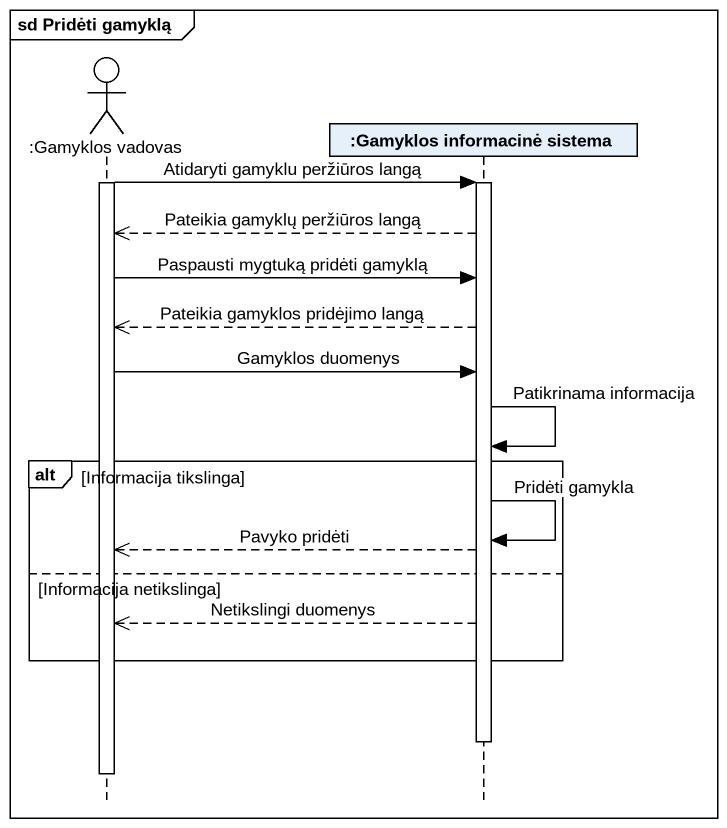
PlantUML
@startuml
mainframe sd Pridėti gamyklą
hide footbox
actor ":Gamyklos vadovas" as Gamyklos_vadovas
participant ":Gamyklos informacinė sistema" as Gamyklos_informacinė_sistema

activate Gamyklos_vadovas
Gamyklos_vadovas -> Gamyklos_informacinė_sistema : Atidaryti gamyklu peržiūros langą
activate Gamyklos_informacinė_sistema
Gamyklos_informacinė_sistema -->> Gamyklos_vadovas : Pateikia gamyklų peržiūros langą
Gamyklos_vadovas -> Gamyklos_informacinė_sistema : Paspausti mygtuką pridėti gamyklą
Gamyklos_informacinė_sistema -->> Gamyklos_vadovas : Pateikia gamyklos pridėjimo langą
Gamyklos_vadovas -> Gamyklos_informacinė_sistema : Gamyklos duomenys
Gamyklos_informacinė_sistema -> Gamyklos_informacinė_sistema : Patikrinama informacija
alt Informacija tikslinga
  Gamyklos_informacinė_sistema -> Gamyklos_informacinė_sistema : Pridėti gamykla
  Gamyklos_informacinė_sistema -->> Gamyklos_vadovas : Pavyko pridėti
else Informacija netikslinga
  Gamyklos_informacinė_sistema -->> Gamyklos_vadovas : Netikslingi duomenys
end
deactivate Gamyklos_informacinė_sistema
deactivate Gamyklos_vadovas
@enduml
